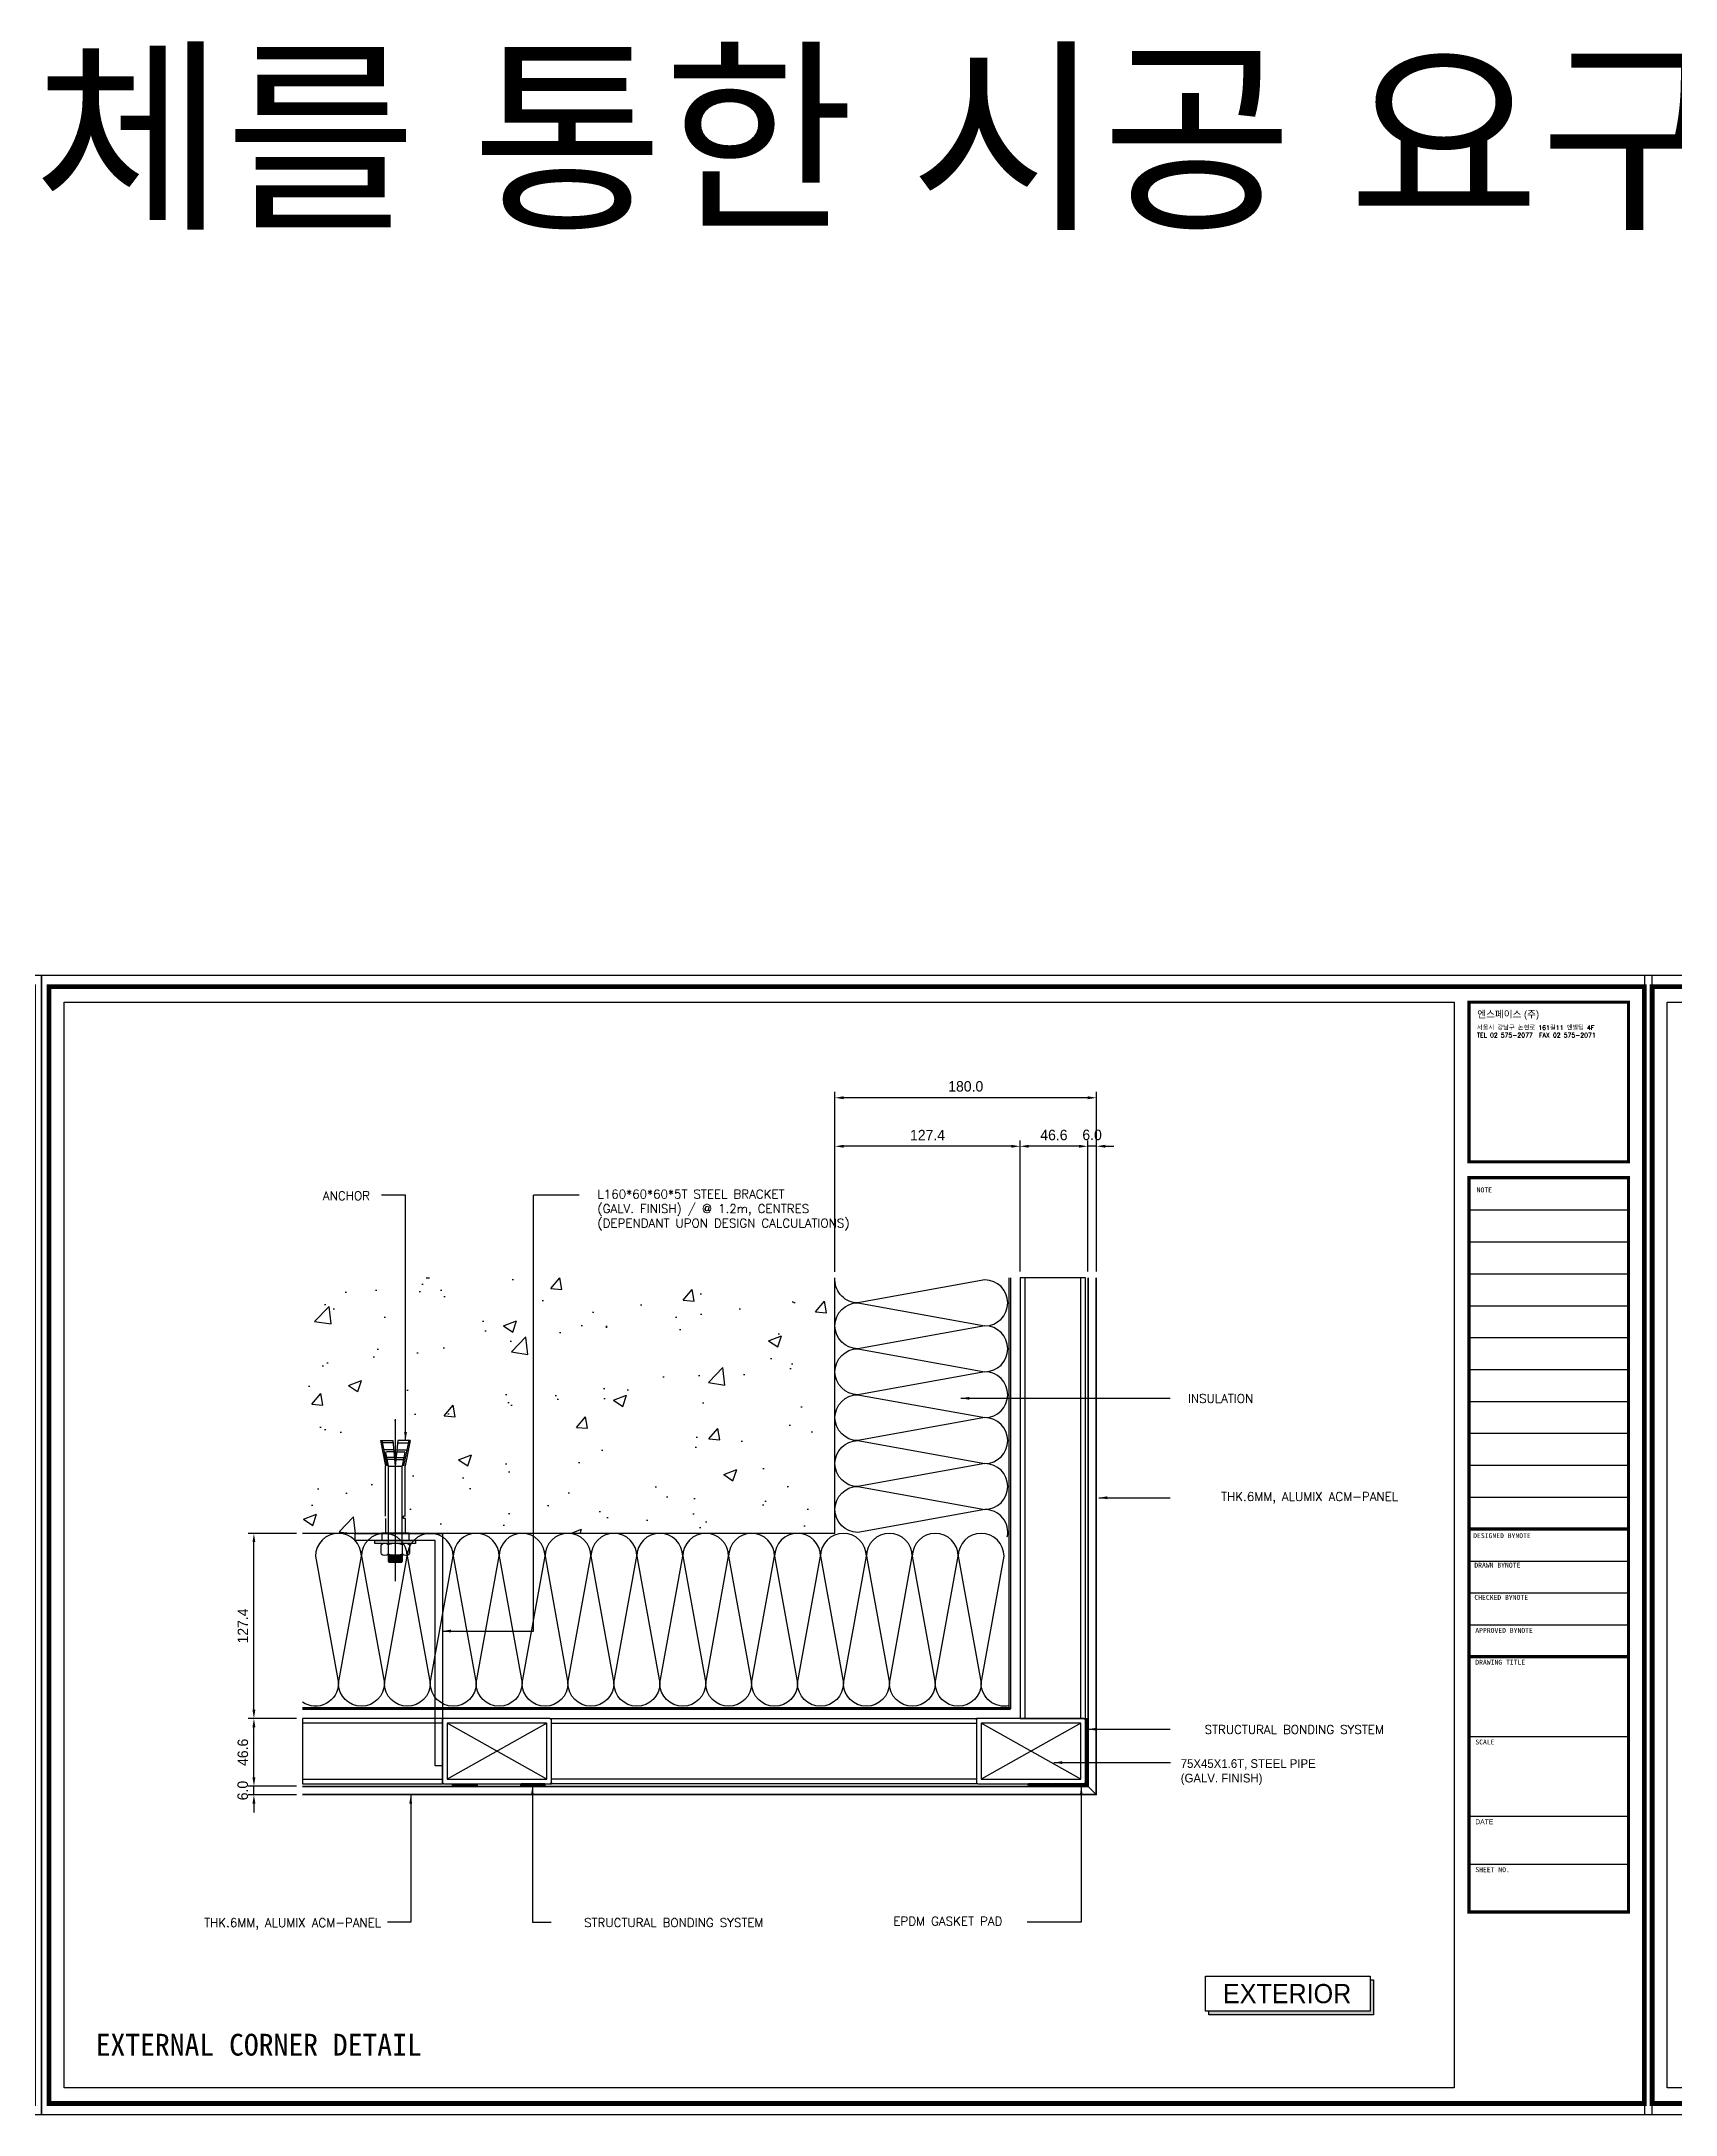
# Model space of a CAD drawing. Header units: millimetres. Extents: x 7297 to 60227, y -7497 to 19324.
# Drawn here: x 10705 to 11830, y 15577 to 17004 of the extents above; entities that cross this region are included whole.
import ezdxf
from ezdxf.enums import TextEntityAlignment as Align

# ---------------------------------------------------------------- set-up
doc = ezdxf.new("R2010")
doc.units = ezdxf.units.MM
doc.linetypes.add('HIDDEN', pattern=[0.375, 0.25, -0.125])
doc.layers.add('NS_AL_PANEL', color=32, linetype='Continuous', lineweight=9)
for name, color, linetype in [('NS_BRACKET_NUTS', 1, 'Continuous'), ('NS_COL_MAGENTA', 6, 'Continuous'), ('NS_CON', 8, 'Continuous'), ('NS_DIM', 1, 'Continuous'), ('NS_FORM', 7, 'Continuous'), ('NS_FRAME', 253, 'Continuous'), ('NS_GASKET_3M', 150, 'Continuous'), ('NS_INSUL', 8, 'Continuous'), ('NS_PIPE_FRAME', 2, 'Continuous'), ('NS_TEXT', 2, 'Continuous'), ('NS_TEXT_TITLE', 141, 'Continuous'), ('NS_WATERPROOF', 150, 'Continuous')]:
    doc.layers.add(name, color=color, linetype=linetype)
doc.styles.add('Expo M', font='Expo M.ttf')
doc.styles.add('HGTXT', font='romans.shx', dxfattribs={"bigfont": 'whgtxt.shx'})
doc.styles.add('HY울릉도L', font='')
doc.styles.add('style1', font='simplex.shx')
doc.styles.add('돋움', font='')
doc.styles.get('HY울릉도L').set_extended_font_data('Dotum')
doc.styles.get('돋움').set_extended_font_data('Dotum')
doc.dimstyles.new('N-SPACE', dxfattribs={"dimscale": 4, "dimtxt": 1.8, "dimasz": 1.5, "dimexe": 1, "dimexo": 1, "dimgap": 1, "dimtad": 1, "dimtoh": 1, "dimdec": 1, "dimzin": 1, "dimdsep": 46, "dimtxsty": 'Expo M', "dimcen": 2, "dimclrd": 1, "dimclre": 1, "dimclrt": 2, "dimadec": 1, "dimazin": 0, "dimtfac": 1, "dimtdec": 1, "dimtix": 1, "dimtmove": 1, "dimatfit": 3, "dimfxl": 1, "dimtolj": 1, "dimtzin": 1, "dimarcsym": 0})

# ---------------------------------------------------------------- blocks, each defined once
blk = doc.blocks.new('AL-TEMPLATE')
at = {"color": 8}
for p, q in [((2716.8, 1393), (2800, 1393)), ((2716.8, 1376.3), (2800, 1376.3)), ((2716.8, 1359.7), (2800, 1359.7)), ((2716.8, 1343), (2800, 1343)), ((2716.8, 1326.4), (2800, 1326.4)), ((2716.8, 1309.8), (2800, 1309.8)), ((2716.8, 1293.1), (2800, 1293.1)), ((2716.8, 1276.5), (2800, 1276.5)), ((2716.8, 1259.8), (2800, 1259.8)), ((2716.8, 1243.2), (2800, 1243.2)), ((2716.8, 1209.9), (2800, 1209.9)), ((2716.8, 1193.3), (2800, 1193.3)), ((2716.8, 1176.6), (2800, 1176.6)), ((2716.8, 1118.4), (2800, 1118.4)), ((2716.8, 1076.8), (2800, 1076.8)), ((2716.8, 1051.8), (2800, 1051.8))]:
    blk.add_line(p, q, dxfattribs=at)
at = {"color": 7, "ltscale": 2}
blk.add_lwpolyline([(1972.3, 1515.2), (1972.3, 921.2), (2812.3, 921.2), (2812.3, 1515.2)], close=True, dxfattribs=at)
at = {"color": 8}
for points, const_width in [([(1976.3, 1509.4), (2808.3, 1509.4), (2808.3, 927), (1976.3, 927)], 2.5), ([(2716.8, 1501.3), (2800, 1501.3), (2800, 1418.1), (2716.8, 1418.1)], 1.66), ([(2716.8, 1409.8), (2800, 1409.8), (2800, 1026.9), (2716.8, 1026.9)], 1.66)]:
    blk.add_lwpolyline(points, close=True, dxfattribs=dict(at, const_width=const_width))
at = {"color": 9}
blk.add_lwpolyline([(1984.1, 1501.3), (2709.1, 1501.3), (2709.1, 935.2), (1984.1, 935.2)], close=True, dxfattribs=at)
at = {"color": 8, "const_width": 1.66}
for points in [[(2716.8, 1226.6), (2800, 1226.6)], [(2716.8, 1160), (2800, 1160)]]:
    blk.add_lwpolyline(points, dxfattribs=at)
at = {"color": 146, "true_color": 0x105689, "insert": (2721.1, 1496.9), "char_height": 3.67, "attachment_point": 1, "style": 'HGTXT'}
blk.add_mtext('{\\fExpo M|b0|i0|c129|p18;엔스페이스 (주)}', dxfattribs=at)
at = {"insert": (2720.9, 1489.2), "char_height": 2.349, "attachment_point": 1, "style": 'HGTXT'}
blk.add_mtext('서울시 강남구 논현로 161길11 엔빌딩 4F\\PTEL 02 575-2077  FAX 02 575-2071', dxfattribs=at)
at = {"color": 8, "width": 438.968, "attachment_point": 1}
for s, insert, char_height in [('NOTE', (2720.8, 1404.7), 2.56), ('DESIGNED BYNOTE', (2719, 1224.4), 2.556), ('DRAWN BYNOTE', (2719.6, 1209), 2.556), ('CHECKED BYNOTE', (2719.6, 1192.2), 2.556), ('APPROVED BYNOTE', (2720.1, 1175), 2.556), ('DRAWING TITLE', (2720.1, 1158.4), 2.556), ('SCALE', (2720.1, 1116.8), 2.56), ('{\\fﾱﾼﾸﾲ|b0|i0|c129|p49;DATE}', (2720.1, 1075.2), 2.556), ('SHEET NO.', (2720.1, 1050.2), 2.56)]:
    blk.add_mtext(s, dxfattribs=dict(at, insert=insert, char_height=char_height))
blk = doc.blocks.new('al-anchor')
for p, q in [((450.1, 842.4), (450.1, 731)), ((439.9, 827.7), (443.4, 810.2)), ((439.9, 827.7), (448.5, 827.7)), ((440.8, 827.7), (444.3, 810.3)), ((448.5, 827.7), (450.1, 810.2)), ((451.8, 827.7), (450.1, 810.2)), ((460.4, 827.7), (451.8, 827.7)), ((459.4, 827.7), (455.9, 810.3)), ((460.4, 827.7), (456.9, 810.3)), ((448.6, 826.2), (441.2, 826.2)), ((449.1, 821.3), (442.1, 821.3)), ((443.5, 819.5), (445.3, 810.3)), ((449.2, 820), (444, 820)), ((449.6, 816.1), (444.1, 816.1)), ((449.7, 814.8), (444.4, 814.8)), ((450.6, 814.8), (455.9, 814.8)), ((450.7, 816.1), (456.1, 816.1)), ((451.1, 820), (456.3, 820)), ((451.2, 821.3), (458.2, 821.3)), ((451.7, 826.2), (459.1, 826.2)), ((456.8, 819.5), (455, 810.3)), ((443.4, 775.8), (443.4, 810.2)), ((445.4, 755.9), (445.4, 810.2)), ((445.4, 810.2), (454.9, 810.2)), ((454.9, 755.9), (454.9, 810.2)), ((456.9, 775.8), (456.9, 810.3)), ((443.4, 774.2), (443.4, 763.9)), ((455.7, 774.2), (455.7, 775.8)), ((456.9, 775.8), (455.7, 775.8)), ((456.9, 774.2), (455.7, 774.2)), ((456.9, 774.2), (456.9, 763.9)), ((440.9, 763.9), (440.9, 758.9)), ((459.4, 763.9), (440.9, 763.9)), ((459.4, 763.9), (459.4, 758.9)), ((440.4, 749.9), (440.4, 755.9)), ((445.4, 744.4), (445.4, 755.9)), ((454.9, 748.9), (445.4, 748.9)), ((454.9, 748.4), (445.4, 748.4)), ((454.9, 747.9), (445.4, 747.9)), ((454.9, 747.4), (445.4, 747.4)), ((454.9, 746.9), (445.4, 746.9)), ((454.9, 746.4), (445.4, 746.4)), ((454.9, 745.9), (445.4, 745.9)), ((454.9, 745.4), (445.4, 745.4)), ((454.9, 744.9), (445.4, 744.9)), ((454.9, 744.4), (445.4, 744.4)), ((445.4, 744.4), (445.9, 743.9)), ((454.4, 743.9), (445.9, 743.9)), ((454.4, 743.9), (454.9, 744.4)), ((454.9, 755.9), (454.9, 744.4)), ((459.9, 755.9), (459.9, 749.9))]:
    blk.add_line(p, q)
blk.add_lwpolyline([(436, 758.9), (464, 758.9), (464, 756.9), (436, 756.9)], close=True)
for centre, radius, start, end in [((444, 819.5), 0.513, 91.5299, 176.3045), ((456.3, 819.5), 0.513, 3.6955, 88.4701), ((442.9, 753.3), 3.58, 45.683, 134.317), ((450.1, 745.3), 11.6, 65.7903, 114.2097), ((457.4, 753.3), 3.58, 45.683, 134.317), ((442.9, 752.4), 3.58, 225.683, 314.317), ((450.1, 760.4), 11.6, 245.7903, 294.2097), ((457.4, 752.4), 3.58, 225.683, 314.317)]:
    blk.add_arc(centre, radius, start, end)
blk = doc.blocks.new('*D946')
at = {"layer": 'NS_DIM', "color": 1, "lineweight": -2, "transparency": 16777216}
for p, q in [((10850.9, 15808.8), (10850.9, 15814.8)), ((10880.3, 15802.8), (10846.9, 15802.8)), ((10850.9, 15796.8), (10850.9, 15802.8)), ((10880.3, 15796.8), (10846.9, 15796.8)), ((10850.9, 15790.8), (10850.9, 15784.8))]:
    blk.add_line(p, q, dxfattribs=at)
at = {"layer": 'NS_DIM', "color": 1, "transparency": 16777216}
for points in [[(10849.9, 15808.8), (10851.9, 15808.8), (10850.9, 15802.8)], [(10849.9, 15790.8), (10851.9, 15790.8), (10850.9, 15796.8)]]:
    blk.add_solid(points, dxfattribs=at)
at = {"layer": 'NS_DIM', "color": 2, "transparency": 16777216, "insert": (10843.2, 15799.8), "char_height": 7.2, "attachment_point": 5, "rotation": 90, "style": 'Expo M'}
blk.add_mtext('\\A1;6.0', dxfattribs=at)
blk = doc.blocks.new('*D945')
at = {"layer": 'NS_DIM', "color": 1, "lineweight": -2, "transparency": 16777216}
for p, q in [((10880.3, 15849.4), (10846.9, 15849.4)), ((10850.9, 15808.8), (10850.9, 15843.4)), ((10880.3, 15802.8), (10846.9, 15802.8))]:
    blk.add_line(p, q, dxfattribs=at)
at = {"layer": 'NS_DIM', "color": 1, "transparency": 16777216}
for points in [[(10849.9, 15843.4), (10851.9, 15843.4), (10850.9, 15849.4)], [(10849.9, 15808.8), (10851.9, 15808.8), (10850.9, 15802.8)]]:
    blk.add_solid(points, dxfattribs=at)
at = {"layer": 'NS_DIM', "color": 2, "transparency": 16777216, "insert": (10843.3, 15826.1), "char_height": 7.2, "attachment_point": 5, "rotation": 90, "style": 'Expo M'}
blk.add_mtext('\\A1;46.6', dxfattribs=at)
blk = doc.blocks.new('*D944')
at = {"layer": 'NS_DIM', "color": 1, "lineweight": -2, "transparency": 16777216}
for p, q in [((10880.3, 15976.8), (10846.9, 15976.8)), ((10850.9, 15855.4), (10850.9, 15970.8)), ((10880.3, 15849.4), (10846.9, 15849.4))]:
    blk.add_line(p, q, dxfattribs=at)
at = {"layer": 'NS_DIM', "color": 1, "transparency": 16777216}
for points in [[(10849.9, 15970.8), (10851.9, 15970.8), (10850.9, 15976.8)], [(10849.9, 15855.4), (10851.9, 15855.4), (10850.9, 15849.4)]]:
    blk.add_solid(points, dxfattribs=at)
at = {"layer": 'NS_DIM', "color": 2, "transparency": 16777216, "insert": (10843.3, 15913.1), "char_height": 7.2, "attachment_point": 5, "rotation": 90, "style": 'Expo M'}
blk.add_mtext('\\A1;127.4', dxfattribs=at)
blk = doc.blocks.new('*D939')
at = {"layer": 'NS_DIM', "color": 1, "lineweight": -2, "transparency": 16777216}
for p, q in [((11418.9, 16243.3), (11412.9, 16243.3)), ((11424.9, 16157.2), (11424.9, 16247.3)), ((11430.9, 16243.3), (11424.9, 16243.3)), ((11430.9, 16157.2), (11430.9, 16247.3)), ((11436.9, 16243.3), (11442.9, 16243.3))]:
    blk.add_line(p, q, dxfattribs=at)
at = {"layer": 'NS_DIM', "color": 1, "transparency": 16777216}
for points in [[(11418.9, 16244.3), (11418.9, 16242.3), (11424.9, 16243.3)], [(11436.9, 16244.3), (11436.9, 16242.3), (11430.9, 16243.3)]]:
    blk.add_solid(points, dxfattribs=at)
at = {"layer": 'NS_DIM', "color": 2, "transparency": 16777216, "insert": (11427.9, 16251.1), "char_height": 7.2, "attachment_point": 5, "style": 'Expo M'}
blk.add_mtext('\\A1;6.0', dxfattribs=at)
blk = doc.blocks.new('*D938')
at = {"layer": 'NS_DIM', "color": 1, "lineweight": -2, "transparency": 16777216}
for p, q in [((11378.3, 16157.2), (11378.3, 16247.3)), ((11418.9, 16243.3), (11384.3, 16243.3)), ((11424.9, 16157.2), (11424.9, 16247.3))]:
    blk.add_line(p, q, dxfattribs=at)
at = {"layer": 'NS_DIM', "color": 1, "transparency": 16777216}
for points in [[(11384.3, 16244.3), (11384.3, 16242.3), (11378.3, 16243.3)], [(11418.9, 16244.3), (11418.9, 16242.3), (11424.9, 16243.3)]]:
    blk.add_solid(points, dxfattribs=at)
at = {"layer": 'NS_DIM', "color": 2, "transparency": 16777216, "insert": (11401.6, 16251), "char_height": 7.2, "attachment_point": 5, "style": 'Expo M'}
blk.add_mtext('\\A1;46.6', dxfattribs=at)
blk = doc.blocks.new('*D937')
at = {"layer": 'NS_DIM', "color": 1, "lineweight": -2, "transparency": 16777216}
for p, q in [((11250.9, 16156.8), (11250.9, 16247.3)), ((11372.3, 16243.3), (11256.9, 16243.3)), ((11378.3, 16157.2), (11378.3, 16247.3))]:
    blk.add_line(p, q, dxfattribs=at)
at = {"layer": 'NS_DIM', "color": 1, "transparency": 16777216}
for points in [[(11256.9, 16244.3), (11256.9, 16242.3), (11250.9, 16243.3)], [(11372.3, 16244.3), (11372.3, 16242.3), (11378.3, 16243.3)]]:
    blk.add_solid(points, dxfattribs=at)
at = {"layer": 'NS_DIM', "color": 2, "transparency": 16777216, "insert": (11314.6, 16251), "char_height": 7.2, "attachment_point": 5, "style": 'Expo M'}
blk.add_mtext('\\A1;127.4', dxfattribs=at)
blk = doc.blocks.new('*D936')
at = {"layer": 'NS_DIM', "color": 1, "lineweight": -2, "transparency": 16777216}
for p, q in [((11250.9, 16157.2), (11250.9, 16280.7)), ((11424.9, 16276.7), (11256.9, 16276.7)), ((11430.9, 16157.2), (11430.9, 16280.7))]:
    blk.add_line(p, q, dxfattribs=at)
at = {"layer": 'NS_DIM', "color": 1, "transparency": 16777216}
for points in [[(11256.9, 16277.7), (11256.9, 16275.7), (11250.9, 16276.7)], [(11424.9, 16277.7), (11424.9, 16275.7), (11430.9, 16276.7)]]:
    blk.add_solid(points, dxfattribs=at)
at = {"layer": 'NS_DIM', "color": 2, "transparency": 16777216, "insert": (11340.9, 16284.5), "char_height": 7.2, "attachment_point": 5, "style": 'Expo M'}
blk.add_mtext('\\A1;180.0', dxfattribs=at)
blk = doc.blocks.new('*U99')
for p, q in [((1, 75), (0, 75)), ((0, 74), (0, 75)), ((0, 74), (0, 1)), ((44, 75), (1, 75)), ((3.2, 3.2), (41.8, 71.8)), ((41.8, 3.2), (3.2, 71.8)), ((44, 75), (45, 75)), ((45, 74), (45, 75)), ((45, 1), (45, 74)), ((0, 1), (0, 0)), ((1, 0), (0, 0)), ((45, 1), (45, 0)), ((1, 0), (44, 0)), ((44, 0), (45, 0))]:
    blk.add_line(p, q)
blk.add_lwpolyline([(3.2, 71.8), (3.2, 3.2), (41.8, 3.2), (41.8, 71.8)], close=True)
for centre, start, end in [((1, 74), 90, 180), ((44, 74), 0, 90), ((1, 1), 180, 270), ((44, 1), 270, 0)]:
    blk.add_arc(centre, 1, start, end)
blk = doc.blocks.new('*U152')
blk.add_lwpolyline([(0, 0), (45, 0), (45, 292.6), (0, 292.6)], close=True)
at = {"linetype": 'HIDDEN'}
blk.add_lwpolyline([(3.2, 0), (41.8, 0), (41.8, 292.6), (3.2, 292.6)], close=True, dxfattribs=at)
blk = doc.blocks.new('*U153')
blk.add_lwpolyline([(0, 0), (45, 0), (45, 303.4), (0, 303.4)], close=True)
at = {"linetype": 'HIDDEN'}
blk.add_lwpolyline([(3.2, 0), (41.8, 0), (41.8, 303.4), (3.2, 303.4)], close=True, dxfattribs=at)
blk = doc.blocks.new('*U154')
blk.add_lwpolyline([(0, 0), (45, 0), (45, 96.4), (0, 96.4)], close=True)
at = {"linetype": 'HIDDEN'}
blk.add_lwpolyline([(3.2, 0), (41.8, 0), (41.8, 96.4), (3.2, 96.4)], close=True, dxfattribs=at)

msp = doc.modelspace()

# ---------------------------------------------------------------- hatches: boundary and pattern name
at = {"layer": 'NS_COL_MAGENTA'}
msp.add_hatch(color=256, dxfattribs=at).paths.add_polyline_path([(11621.71, 15669.47), (11619.32, 15669.47), (11619.32, 15647.93), (11508.28, 15647.93), (11508.28, 15645.37), (11621.71, 15645.37)])
at = {"layer": 'NS_CON'}
h = msp.add_hatch(dxfattribs=at)
h.set_pattern_fill('AR-CONC', color=256, scale=0.5, style=0)
h.set_pattern_definition([(50, (10787.404, 11281.4), (91.0923, -7.9695), [9.525, -104.775]), (355, (10787.4, 11281.4), (-17.6217, 95.5284), [7.62, -83.8203]), (100.4514, (10794.995, 11280.73), (73.4706, 87.5589), [8.095, -89.0451]), (46.1842, (10787.4, 11306.8), (135.5395, -21.0212), [14.2875, -157.1625]), (96.6356, (10798.7, 11305.04), (118.702, 123.713), [12.1425, -133.5678]), (351.184, (10787.4, 11306.8), (118.702, 123.713), [11.43, -125.73]), (21, (10800.104, 11300.45), (75.8072, -51.1326), [9.525, -104.775]), (326, (10800.1, 11300.45), (30.901, 92.094), [7.62, -83.82]), (71.4514, (10806.42, 11296.185), (106.7082, 40.9614), [8.095, -89.045]), (37.5, (10787.404, 11281.396), (1.5443, 42.27752), [0, -82.804, 0, -85.09, 0, -84.1375]), (7.5, (10787.404, 11281.396), (33.40983, 50.0903), [0, -48.514, 0, -80.899, 0, -32.0675]), (327.5, (10759.083, 11281.396), (67.7953, -2.86437), [0, -31.75, 0, -99.06, 0, -131.445]), (317.5, (10746.38, 11281.396), (74.0646, 12.71325), [0, -41.275, 0, -65.786, 0, -93.345])])
h.paths.add_polyline_path([(11250.88, 16152.85), (10884.32, 16152.85), (10884.32, 15976.85), (11250.88, 15976.85)])
at = {"layer": 'NS_GASKET_3M'}
h = msp.add_hatch(dxfattribs=at)
h.set_pattern_fill('NET3', color=256, scale=0.15, angle=90, style=0)
h.set_pattern_definition([(90, (15423.83617, 21008.99657), (-0.47625, 3e-17), []), (150, (15423.83617, 21008.99657), (-0.238125, -0.4124446), []), (210, (15423.83617, 21008.99657), (0.238125, -0.4124446), [])])
h.paths.add_polyline_path([(11423.78, 15849.45, 0.4142136), (11423.28, 15848.95), (11423.28, 15832.95, 0.4142136), (11423.78, 15832.45), (11424.38, 15832.45, 0.4142136), (11424.88, 15832.95), (11424.88, 15848.95, 0.4142136), (11424.38, 15849.45)])
h = msp.add_hatch(dxfattribs=at)
h.set_pattern_fill('JIS_WOOD', color=256, angle=-90, style=0)
h.set_pattern_definition([(315, (7424.3229, 10697.39476), (0.5, 0.5), [])])
h.paths.add_polyline_path([(11424.88, 15804.45), (11424.88, 15832.45), (11423.28, 15832.45), (11423.28, 15804.45)])
h = msp.add_hatch(dxfattribs=at)
h.set_pattern_fill('NET3', color=256, scale=0.15, style=0)
h.set_pattern_definition([(0, (16164.03576, 11803.88905), (0, 0.47625), []), (60, (16164.03576, 11803.88905), (-0.4124446, 0.238125), []), (120, (16164.03576, 11803.88905), (-0.4124446, -0.238125), [])])
h.paths.add_polyline_path([(11004.48, 15803.95, 0.4142136), (11003.98, 15804.45), (10987.98, 15804.45, 0.4142136), (10987.48, 15803.95), (10987.48, 15803.35, 0.4142136), (10987.98, 15802.85), (11003.98, 15802.85, 0.4142136), (11004.48, 15803.35)])
h = msp.add_hatch(dxfattribs=at)
h.set_pattern_fill('NET3', color=256, scale=0.15, style=0)
h.set_pattern_definition([(180, (5874.93395, 11803.88905), (0, 0.47625), []), (120, (5874.93395, 11803.88905), (0.4124446, 0.238125), []), (60, (5874.93395, 11803.88905), (0.4124446, -0.238125), [])])
h.paths.add_polyline_path([(11034.98, 15804.45, 0.4142136), (11034.48, 15803.95), (11034.48, 15803.35, 0.4142136), (11034.98, 15802.85), (11050.98, 15802.85, 0.4142136), (11051.48, 15803.35), (11051.48, 15803.95, 0.4142136), (11050.98, 15804.45)])
h = msp.add_hatch(dxfattribs=at)
h.set_pattern_fill('NET3', color=256, scale=0.15, style=0)
h.set_pattern_definition([(180, (6224.22864, 11803.88905), (0, 0.47625), []), (120, (6224.22864, 11803.88905), (0.4124446, 0.238125), []), (60, (6224.22864, 11803.88905), (0.4124446, -0.238125), [])])
h.paths.add_polyline_path([(11384.28, 15804.45, 0.4142136), (11383.78, 15803.95), (11383.78, 15803.35, 0.4142136), (11384.28, 15802.85), (11400.28, 15802.85, 0.4142136), (11400.78, 15803.35), (11400.78, 15803.95, 0.4142136), (11400.28, 15804.45)])
h = msp.add_hatch(dxfattribs=at)
h.set_pattern_fill('JIS_WOOD', color=256, style=0)
h.set_pattern_definition([(45, (16531.93046, 11803.88905), (-0.5, 0.5), [])])
h.paths.add_polyline_path([(11424.88, 15804.45), (11400.78, 15804.45), (11400.78, 15802.85), (11424.88, 15802.85)])

# ---------------------------------------------------------------- linework, layer by layer
at = {"layer": 'NS_AL_PANEL'}
for p, q in [((11424.88, 15802.85), (11424.88, 16152.85)), ((11425.38, 15802.35), (11425.38, 16152.85)), ((11430.38, 15797.35), (11430.38, 16152.85)), ((11430.88, 16152.85), (11430.88, 15796.85)), ((10884.32, 15802.85), (11424.88, 15802.85)), ((11425.38, 15802.35), (10884.32, 15802.35)), ((11430.38, 15797.35), (10884.32, 15797.35)), ((11425.38, 15802.35), (11430.38, 15797.35)), ((11430.88, 15796.85), (10884.32, 15796.85))]:
    msp.add_line(p, q, dxfattribs=at)
at = {"layer": 'NS_BRACKET_NUTS'}
msp.add_lwpolyline([(10920.69, 15976.85), (10980.69, 15976.85), (10980.69, 15816.85), (10975.69, 15816.85), (10975.69, 15971.85), (10920.69, 15971.85)], close=True, dxfattribs=at)
at = {"layer": 'NS_COL_MAGENTA'}
msp.add_lwpolyline([(11505.89, 15672.03), (11619.32, 15672.03), (11619.32, 15647.93), (11505.89, 15647.93)], close=True, dxfattribs=at)
msp.add_lwpolyline([(11619.32, 15669.47), (11621.71, 15669.47), (11621.71, 15645.37), (11508.28, 15645.37), (11508.28, 15647.93)], dxfattribs=at)
at = {"layer": 'NS_CON'}
for q in [(11250.88, 16152.85), (10884.32, 15976.85)]:
    msp.add_line((11250.88, 15976.85), q, dxfattribs=at)
at = {"layer": 'NS_DIM'}
msp.add_line((11074.8, 16209.73), (11043.32, 16209.73), dxfattribs=at)
at = {"layer": 'NS_GASKET_3M'}
for points in [[(11423.78, 15832.45, -0.4142136), (11423.28, 15832.95), (11423.28, 15848.95, -0.4142136), (11423.78, 15849.45), (11424.38, 15849.45, -0.4142136), (11424.88, 15848.95), (11424.88, 15832.95, -0.4142136), (11424.38, 15832.45)], [(10987.98, 15804.45), (11003.98, 15804.45, -0.4142136), (11004.48, 15803.95), (11004.48, 15803.35, -0.4142136), (11003.98, 15802.85), (10987.98, 15802.85, -0.4142136), (10987.48, 15803.35), (10987.48, 15803.95, -0.4142136), (10987.98, 15804.45)], [(11050.98, 15804.45), (11034.98, 15804.45, 0.4142136), (11034.48, 15803.95), (11034.48, 15803.35, 0.4142136), (11034.98, 15802.85), (11050.98, 15802.85, 0.4142136), (11051.48, 15803.35), (11051.48, 15803.95, 0.4142136), (11050.98, 15804.45)], [(11400.78, 15803.95, 0.4142136), (11400.28, 15804.45), (11384.28, 15804.45, 0.4142136), (11383.78, 15803.95), (11383.78, 15803.35, 0.4142136), (11384.28, 15802.85), (11400.28, 15802.85, 0.4142136), (11400.78, 15803.35)]]:
    msp.add_lwpolyline(points, format="xyb", dxfattribs=at)
for points in [[(11424.88, 15804.45), (11400.78, 15804.45), (11400.78, 15802.85), (11424.88, 15802.85), (11424.88, 15832.45)], [(11424.88, 15832.45), (11423.28, 15832.45), (11423.28, 15804.45)]]:
    msp.add_lwpolyline(points, dxfattribs=at)
at = {"layer": 'NS_INSUL', "ltscale": 2}
for points in [[(11369.52, 15974.35, 0.4744864), (11354.03, 15993.31), (11266.68, 15977.51, -1), (11266.68, 16009.11), (11354.03, 15993.31, 1), (11354.03, 16024.91), (11266.68, 16009.11, -1), (11266.68, 16040.71), (11354.03, 16024.91, 1), (11354.03, 16056.51), (11266.68, 16040.71, -1), (11266.68, 16072.31), (11354.03, 16056.51, 1), (11354.03, 16088.11), (11266.68, 16072.31, -1), (11266.68, 16103.91), (11354.03, 16088.11, 1), (11354.03, 16119.71), (11266.68, 16103.91, -1), (11266.68, 16135.51), (11354.03, 16119.71, 1), (11354.03, 16151.31), (11266.68, 16135.51, -0.4142136), (11250.88, 16151.31)], [(11114.5, 15961.04), (11130.3, 15873.69, -1), (11098.7, 15873.69), (11114.5, 15961.04, 1), (11082.9, 15961.04), (11098.7, 15873.69, -1), (11067.1, 15873.69), (11082.9, 15961.04, 1), (11051.3, 15961.04), (11067.1, 15873.69, -1), (11035.5, 15873.69), (11051.3, 15961.04, 1), (11019.7, 15961.04), (11035.5, 15873.69, -1), (11003.9, 15873.69), (11019.7, 15961.04, 1), (10988.1, 15961.04), (11003.9, 15873.69, -1), (10972.29, 15873.69), (10988.1, 15961.04, 1), (10956.49, 15961.04), (10972.29, 15873.69, -1), (10940.69, 15873.69), (10956.49, 15961.04, 1), (10924.89, 15961.04), (10940.69, 15873.69, -1), (10909.09, 15873.69), (10924.89, 15961.04, 1), (10893.29, 15961.04), (10909.09, 15873.69, -0.6044204), (10884.32, 15860.68, -0.6044204)], [(11370.88, 15858.3, -0.4825746), (11351.51, 15873.69), (11367.31, 15961.04, 1), (11335.71, 15961.04), (11351.51, 15873.69, -1), (11319.91, 15873.69), (11335.71, 15961.04, 1), (11304.11, 15961.04), (11319.91, 15873.69, -1), (11288.31, 15873.69), (11304.11, 15961.04, 1), (11272.51, 15961.04), (11288.31, 15873.69, -1), (11256.71, 15873.69), (11272.51, 15961.04, 1), (11240.91, 15961.04), (11256.71, 15873.69, -1), (11225.11, 15873.69), (11240.91, 15961.04, 1), (11209.31, 15961.04), (11225.11, 15873.69, -1), (11193.51, 15873.69), (11209.31, 15961.04, 1), (11177.7, 15961.04), (11193.51, 15873.69, -1), (11161.9, 15873.69), (11177.7, 15961.04, 1), (11146.1, 15961.04), (11161.9, 15873.69, -1), (11130.3, 15873.69), (11146.1, 15961.04, 1), (11114.5, 15961.04)]]:
    msp.add_lwpolyline(points, format="xyb", dxfattribs=at)
at = {"layer": 'NS_TEXT'}
for p, q in [((11370.88, 15855.85), (11370.88, 16152.85)), ((11371.88, 15856.85), (10884.32, 15856.85))]:
    msp.add_line(p, q, dxfattribs=at)
at = {"layer": 'NS_WATERPROOF', "ltscale": 25, "const_width": 1}
for points in [[(11371.88, 15855.85), (11371.88, 16152.85)], [(11371.88, 15855.85), (10884.32, 15855.85)]]:
    msp.add_lwpolyline(points, dxfattribs=at)

# ---------------------------------------------------------------- block references
at = {"layer": 'NS_BRACKET_NUTS'}
msp.add_blockref('al-anchor', (10498.05, 15212.97), dxfattribs=at)
at = {"layer": 'NS_FORM', "xscale": 1.32, "yscale": 1.32, "zscale": 1.32}
for p in [(6992.35, 14360.74), (8101.15, 14360.74), (9204.67, 14360.74)]:
    msp.add_blockref('AL-TEMPLATE', p, dxfattribs=at)
at = {"layer": 'NS_FRAME'}
msp.add_blockref('*U153', (11378.28, 15849.45), dxfattribs=at)
at = {"layer": 'NS_FRAME', "rotation": 90}
msp.add_blockref('*U154', (10980.69, 15804.45), dxfattribs=at)
at = {"layer": 'NS_FRAME', "xscale": -1, "rotation": 270}
msp.add_blockref('*U152', (11055.69, 15804.45), dxfattribs=at)
at = {"layer": 'NS_PIPE_FRAME', "rotation": 90}
for p in [(11055.69, 15804.45), (11423.28, 15804.45)]:
    msp.add_blockref('*U99', p, dxfattribs=at)

# ---------------------------------------------------------------- texts
at = {"layer": 'NS_TEXT', "char_height": 6, "style": 'style1'}
for s, insert, width, attachment_point in [('ANCHOR', (10898.41, 16212.25), 43.6087, 1), ('\\pxql;L160*60*60*5T STEEL BRACKET \\P(GALV. FINISH) / @ 1.2m, CENTRES\\P(DEPENDANT UPON DESIGN CALCULATIONS)', (11087.34, 16213.38), 199.1516, 1), ('\\pxql;INSULATION', (11556.82, 16072.65), 63.0132, 3), ('\\pxqr;THK.6MM, ALUMIX ACM-PANEL', (11486.01, 16005.15), 152.5309, 1), ('\\pxqr;STRUCTURAL BONDING SYSTEM', (11481.09, 15844.8), 147.6327, 1), ('{\\fHY울릉도L|b0|i0|c129|p18;75X45X1.6T, STEEL PIPE\\P(GALV. FINISH)}', (11488.9, 15821.39), 168.5268, 1), ('\\pxqr;THK.6MM, ALUMIX ACM-PANEL', (10785.93, 15711.85), 152.5309, 1), ('\\pxqr;STRUCTURAL BONDING SYSTEM', (11053.98, 15711.9), 147.6327, 1), ('EPDM GASKET PAD ', (11291.06, 15712.91), 147.6327, 1)]:
    msp.add_mtext(s, dxfattribs=dict(at, insert=insert, width=width, attachment_point=attachment_point))
at = {"layer": 'NS_TEXT_TITLE', "style": '돋움'}
msp.add_text('전문 시공업체를 통한 시공 요구됨', height=105, dxfattribs=at).set_placement((10002.29, 16937.86), align=Align.MIDDLE_LEFT)
at = {"layer": 'NS_TEXT_TITLE', "style": 'HY울릉도L'}
msp.add_text('EXTERIOR', height=13.2, dxfattribs=at).set_placement((11518, 15653.44))
at = {"layer": 'NS_TEXT_TITLE'}
msp.add_text('EXTERNAL CORNER DETAIL', height=15, dxfattribs=at).set_placement((10741.94, 15617.36))

# ---------------------------------------------------------------- dimensions: what is measured, and where the dimension line sits
at = {"layer": 'NS_DIM'}
for base, p1, p2, angle, picture, middle in [((11250.88, 16276.74), (11430.88, 16153.18), (11250.88, 16153.18), 180, '*D936', (11340.88, 16276.74)), ((11250.88, 16243.32), (11378.28, 16153.18), (11250.88, 16152.85), 180, '*D937', (11314.58, 16243.32)), ((11424.88, 16243.32), (11430.88, 16153.18), (11424.88, 16153.18), 180, '*D939', (11427.88, 16243.32)), ((10850.95, 15802.85), (10884.32, 15796.85), (10884.32, 15802.85), 90, '*D946', (10850.95, 15799.85))]:
    dim = msp.add_linear_dim(base=base, p1=p1, p2=p2, angle=angle, dimstyle='N-SPACE', dxfattribs=at)
    dim.commit()
    dim.dimension.update_dxf_attribs({"geometry": picture, "text_midpoint": middle, "dimtype": 128})
for base, p1, p2, angle, picture, middle in [((11378.28, 16243.32), (11424.88, 16153.18), (11378.28, 16153.18), 180, '*D938', (11401.58, 16251.01)), ((10850.95, 15976.85), (10884.32, 15849.45), (10884.32, 15976.85), 90, '*D944', (10843.26, 15913.15)), ((10850.95, 15849.45), (10884.32, 15802.85), (10884.32, 15849.45), 90, '*D945', (10843.26, 15826.15))]:
    dim = msp.add_linear_dim(base=base, p1=p1, p2=p2, angle=angle, dimstyle='N-SPACE', dxfattribs=at)
    dim.commit()
    dim.dimension.update_dxf_attribs({"geometry": picture, "text_midpoint": middle})

# ---------------------------------------------------------------- leaders
for points in [[(10955.25, 16040.67), (10955.25, 16209.73), (10938.76, 16209.73)], [(10980.51, 15909.6), (11043.32, 15909.6), (11043.32, 16209.73)], [(11337.42, 16069.82), (11481.73, 16069.82)], [(11432.41, 16001.34), (11481.73, 16001.34)], [(11424.88, 15842.02), (11481.73, 15842.02)], [(11401.51, 15819.05), (11481.8, 15819.05)], [(11042.59, 15802.85), (11042.59, 15709.12), (11055.52, 15709.12)], [(11420.43, 15802.85), (11420.43, 15709.12), (11383.15, 15709.12)], [(10958.83, 15796.85), (10958.83, 15709.12), (10942.74, 15709.12)]]:
    msp.add_leader(points, dimstyle='N-SPACE', dxfattribs=at)

doc.saveas('drawing.dxf')
